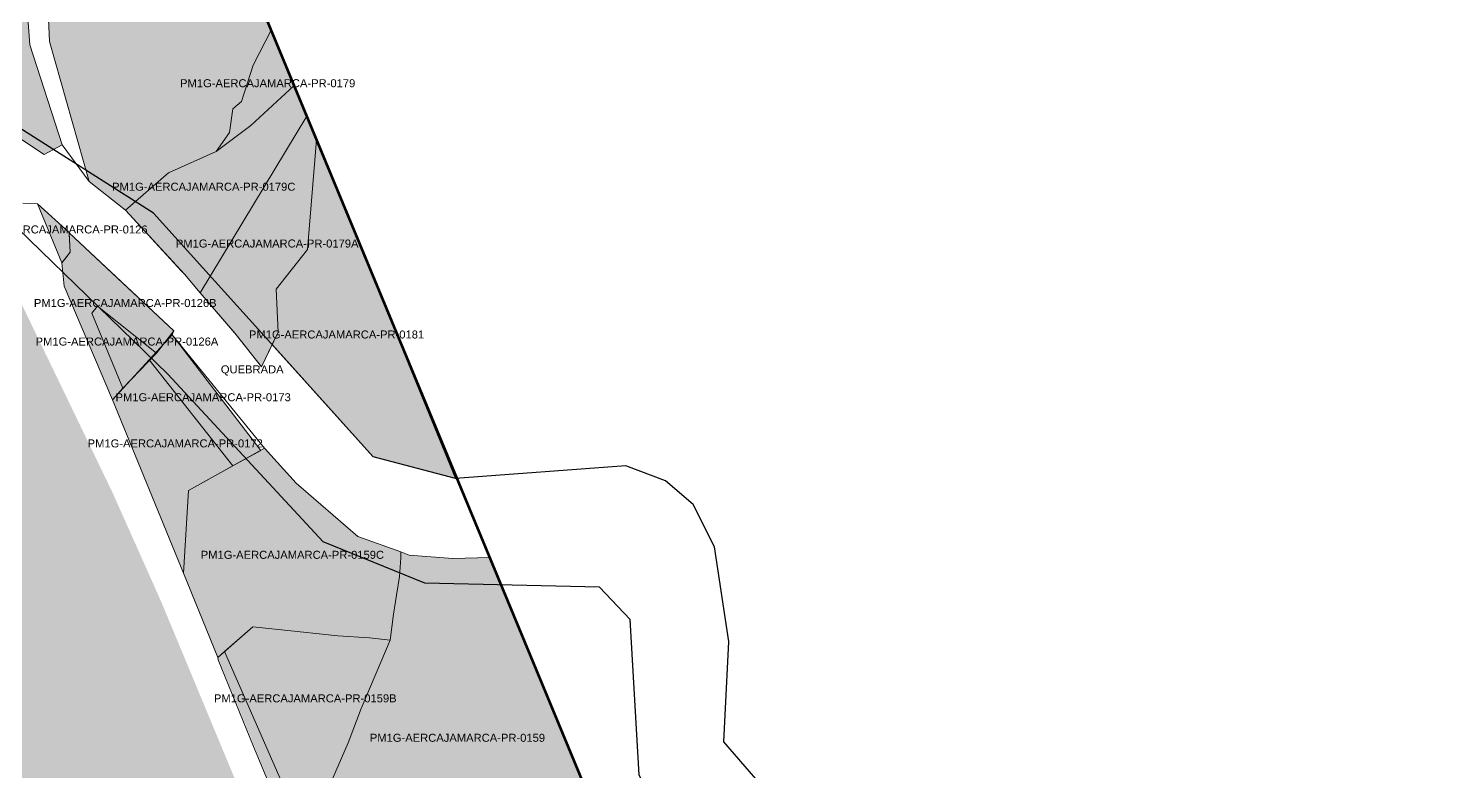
# Model space of a CAD drawing. Header units: inches. Extents: x 775566 to 778268, y 9208057 to 9211417.
# Drawn here: x 777735 to 778268, y 9209032 to 9209310 of the extents above; entities that cross this region are included whole.
import ezdxf
from ezdxf.enums import TextEntityAlignment as Align

# ---------------------------------------------------------------- set-up
doc = ezdxf.new("R2010")
doc.units = ezdxf.units.IN
doc.header["$MEASUREMENT"] = 0
doc.linetypes.add('DASHDOT', pattern=[1, 0.5, -0.25, 0, -0.25])
doc.layers.add('CAJAMARCA_ADQUIRIDOS', color=7, linetype='Continuous', lineweight=9, true_color=0xe2f2c9)
doc.layers.add('PROCESO_&_PENDIENTES', color=7, linetype='Continuous', lineweight=9, true_color=0xc5eefc)
doc.layers.add('CAJAMARCA_ADQUIRIDOSAnno', color=7, linetype='Continuous', true_color=0xafb304)
doc.layers.add('PROCESO__PENDIENTE_CAJAMARCA_UTMAnno', color=7, linetype='Continuous', true_color=0x2b1800)
doc.layers.add('HITOS', color=5, linetype='Continuous')
doc.layers.add('PMD-CAJAMARCA', color=212, linetype='Continuous')
doc.styles.add('Arial', font='arial.ttf')

msp = doc.modelspace()

# ---------------------------------------------------------------- hatches: boundary and pattern name
at = {"true_color": 0xadddf7}
h = msp.add_hatch(color=141, dxfattribs=at)
h.dxf.hatch_style = 1
h.paths.add_polyline_path([(777390.49, 9210055.28), (777432.41, 9210073.29), (777198.38, 9210587.33), (777187.56, 9210605.47), (777105.4, 9210785.4), (777059.97, 9210855.94), (776930, 9211169.4), (776852.44, 9211361.12), (776673.32, 9211286.79), (776765.26, 9211129.93), (776773.32, 9211117.95), (776942.38, 9210722.91), (777244.8, 9210012.11), (777262.42, 9209969.39), (777282.77, 9209919.54), (777207.42, 9209894.77), (777250.06, 9209800.66), (777221.8, 9209781.22), (777221.01, 9209760.81), (777205.62, 9209753.63), (777204.65, 9209752.16), (777231.39, 9209682.44), (777237.05, 9209679.41), (777241.97, 9209679.49), (777246.56, 9209677.91), (777249.26, 9209675.98), (777282.52, 9209647.92), (777293.72, 9209634.72), (777361.87, 9209558.32), (777370.39, 9209543.07), (777454.76, 9209481.52), (777458.61, 9209472.5), (777462.12, 9209467.53), (777463.33, 9209460.68), (777456.89, 9209452.18), (777474.05, 9209434.41), (777510.17, 9209349.95), (777516.01, 9209347.36), (777541.48, 9209322.34), (777544.17, 9209320.9), (777560.86, 9209295.15), (777537.54, 9209270.4), (777550.09, 9209240.92), (777553.15, 9209238.12), (777563.03, 9209239.38), (777593.22, 9209167.98), (777595.94, 9209159.44), (777696.28, 9208921.65), (777699.89, 9208910.23), (777701.28, 9208904.41), (777711.62, 9208851.33), (777720.63, 9208813.42), (777724.41, 9208798.87), (777726.36, 9208793.23), (777729.84, 9208788.63), (777735.44, 9208786.43), (777741.43, 9208786.58), (777747.32, 9208788.15), (777795.11, 9208805.7), (777867.21, 9208835.59), (777891.55, 9208847.3), (777895.6, 9208851.69), (777898.19, 9208856.93), (777899.3, 9208862.81), (777899.01, 9208868.76), (777897.07, 9208874.42), (777892.6, 9208881.93), (777881.24, 9208899.7), (777845.62, 9208951.56), (777839.03, 9208965.06), (777784.89, 9209095.29), (777766.54, 9209136.41), (777720.91, 9209231), (777688.48, 9209311.84), (777605.97, 9209508.14), (777612.99, 9209517.89)])
h = msp.add_hatch(color=103)
h.dxf.hatch_style = 1
h.paths.add_polyline_path([(777754.88, 9209403.57), (777767.64, 9209397.78), (777795.14, 9209383.98), (777825.98, 9209309.61), (777819.31, 9209296.42), (777814.87, 9209282.92), (777811.59, 9209280.12), (777810.43, 9209271.23), (777805.44, 9209264.17), (777787.59, 9209256.14), (777771.43, 9209242.11), (777757.85, 9209252.89), (777742.99, 9209305.3), (777742.39, 9209316.68), (777743.38, 9209326.61), (777749.04, 9209335.05), (777753.7, 9209336.14), (777761.6, 9209326.73), (777768, 9209327.88), (777769.62, 9209331.58), (777767.03, 9209345.23), (777761.82, 9209353.53), (777755.4, 9209363.43), (777750.51, 9209371.95), (777747.09, 9209377.72), (777746.48, 9209385.22)])
h = msp.add_hatch(color=103)
h.dxf.hatch_style = 1
h.paths.add_polyline_path([(777734.26, 9209322.84), (777705.26, 9209310.85), (777705.26, 9209310.85), (777734.26, 9209322.84), (777736.59, 9209329.05), (777744.76, 9209341.24), (777747.91, 9209341.98), (777744.68, 9209361.91), (777693.86, 9209338.65), (777705.26, 9209310.85), (777734.26, 9209322.84), (777734.26, 9209322.84), (777705.26, 9209310.85), (777718.91, 9209277.52), (777724.06, 9209274.14), (777740.98, 9209263.02), (777747.67, 9209266.57), (777735.59, 9209304.06)])
h.paths.add_polyline_path([(777679.76, 9209360.29), (777746.98, 9209360.29), (777746.98, 9209364.94), (777679.76, 9209364.94)], flags=9)
h.paths.add_polyline_path([(777692.11, 9209292.92), (777759.34, 9209292.92), (777759.34, 9209297.57), (777692.11, 9209297.57)], flags=9)
h.paths.add_polyline_path([(777684.41, 9209335.45), (777751.63, 9209335.45), (777751.63, 9209340.11), (777684.41, 9209340.11)], flags=9)
h = msp.add_hatch(color=51)
h.dxf.hatch_style = 1
h.paths.add_polyline_path([(777825.98, 9209309.61), (777834.58, 9209288.88), (777818.44, 9209273.84), (777805.44, 9209264.17), (777810.43, 9209271.23), (777811.59, 9209280.12), (777814.87, 9209282.92), (777819.31, 9209296.42)])
h = msp.add_hatch(color=51)
h.dxf.hatch_style = 1
h.paths.add_polyline_path([(777834.58, 9209288.88), (777839.37, 9209277.33), (777799.43, 9209211.24), (777793.53, 9209218.13), (777771.43, 9209242.11), (777787.59, 9209256.14), (777805.44, 9209264.17), (777818.44, 9209273.84)])
h = msp.add_hatch(color=51)
h.dxf.hatch_style = 1
h.paths.add_polyline_path([(777839.37, 9209277.33), (777843.03, 9209268.49), (777839.63, 9209227.37), (777827.86, 9209212.56), (777828.68, 9209196.5), (777822.44, 9209183.52), (777813.05, 9209195.35), (777799.43, 9209211.24)])
h = msp.add_hatch(color=51)
h.dxf.hatch_style = 1
h.paths.add_polyline_path([(777843.03, 9209268.49), (777839.63, 9209227.37), (777827.86, 9209212.56), (777828.68, 9209196.5), (777826.43, 9209191.81), (777827.07, 9209191.1), (777864.25, 9209149.72), (777895.07, 9209141.61)])
h.paths.add_polyline_path([(777789.49, 9209227.32), (777859.52, 9209227.32), (777859.52, 9209231.98), (777789.49, 9209231.98)], flags=9)
h.paths.add_polyline_path([(777816.91, 9209193.24), (777884.14, 9209193.24), (777884.14, 9209197.9), (777816.91, 9209197.9)], flags=9)
h = msp.add_hatch(color=51)
h.dxf.hatch_style = 1
h.paths.add_polyline_path([(777750.29, 9209233.72), (777750.27, 9209233.8), (777738.45, 9209244.59), (777747.62, 9209222.48), (777749.16, 9209224.45), (777750.7, 9209226.41)])
h.paths.add_polyline_path([(777713.25, 9209232.59), (777780.47, 9209232.59), (777780.47, 9209237.24), (777713.25, 9209237.24)], flags=9)
h = msp.add_hatch(color=51)
h.dxf.hatch_style = 1
h.paths.add_polyline_path([(777750.29, 9209233.72), (777750.37, 9209233.35), (777750.7, 9209226.41), (777750.7, 9209226.41), (777749.16, 9209224.45), (777747.62, 9209222.48), (777747.96, 9209218.89), (777761.69, 9209205.56), (777782.73, 9209188.76), (777785.37, 9209191.61), (777789.48, 9209196.9)])
h.paths.add_polyline_path([(777758.78, 9209203.58), (777760.94, 9209206.29), (777747.96, 9209218.89), (777748.46, 9209213.69), (777766.49, 9209171.1), (777770.42, 9209175.51)])
h.paths.add_polyline_path([(777713.25, 9209232.59), (777780.47, 9209232.59), (777780.47, 9209237.24), (777713.25, 9209237.24)], flags=9)
h.paths.add_polyline_path([(777736.96, 9209190.6), (777806.99, 9209190.6), (777806.99, 9209195.26), (777736.96, 9209195.26)], flags=9)
h.paths.add_polyline_path([(777736.32, 9209205.05), (777806.34, 9209205.05), (777806.34, 9209209.7), (777736.32, 9209209.7)], flags=9)
h.paths.add_polyline_path([(777766.91, 9209169.73), (777834.14, 9209169.73), (777834.14, 9209174.39), (777766.91, 9209174.39)], flags=9)
h = msp.add_hatch(color=51)
h.dxf.hatch_style = 1
h.paths.add_polyline_path([(777780.32, 9209186.14), (777780.97, 9209186.84), (777761.69, 9209205.56), (777760.88, 9209206.21), (777758.78, 9209203.58), (777770.42, 9209175.51), (777773.26, 9209178.46)])
h.paths.add_polyline_path([(777761.69, 9209205.56), (777780.97, 9209186.84), (777782.73, 9209188.76)])
h.paths.add_polyline_path([(777736.96, 9209190.6), (777806.99, 9209190.6), (777806.99, 9209195.26), (777736.96, 9209195.26)], flags=9)
h.paths.add_polyline_path([(777736.32, 9209205.05), (777806.34, 9209205.05), (777806.34, 9209209.7), (777736.32, 9209209.7)], flags=9)
h = msp.add_hatch(color=103)
h.dxf.hatch_style = 1
h.paths.add_polyline_path([(777780.32, 9209186.14), (777788.9, 9209195.46), (777822.13, 9209152.17), (777811.62, 9209146.38)])
h = msp.add_hatch(color=103)
h.dxf.hatch_style = 1
h.paths.add_polyline_path([(777766.49, 9209171.1), (777780.32, 9209186.14), (777811.62, 9209146.38), (777794.99, 9209137.19), (777793.11, 9209106.16)])
h = msp.add_hatch(color=51)
h.dxf.hatch_style = 1
h.paths.add_polyline_path([(777794.99, 9209137.19), (777823.56, 9209152.97), (777835.43, 9209139.85), (777858.5, 9209119.96), (777874.57, 9209114.13), (777874.62, 9209111.88), (777874.09, 9209104.9), (777872.96, 9209097.94), (777871.81, 9209090.78), (777870.64, 9209081.02), (777862.87, 9209081.97), (777851, 9209082.69), (777829.86, 9209084.89), (777819.11, 9209086.1), (777806.05, 9209074.6), (777793.11, 9209106.16)])
h = msp.add_hatch(color=51)
h.dxf.hatch_style = 1
h.paths.add_polyline_path([(777874.57, 9209114.13), (777877.76, 9209112.97), (777894.06, 9209111.7), (777907.91, 9209112.06), (777948.61, 9209013.92), (777944.72, 9209004.21), (777929.36, 9208970.03), (777906.73, 9208985.99), (777865.98, 9209013.75), (777847.8, 9209026.19), (777854.92, 9209042.58), (777859.76, 9209055.46), (777870.64, 9209081.02), (777871.81, 9209090.78), (777872.96, 9209097.94), (777874.09, 9209104.9), (777874.62, 9209111.88)])
h = msp.add_hatch(color=103)
h.dxf.hatch_style = 1
h.paths.add_polyline_path([(777808.5, 9209076.76), (777819.11, 9209086.1), (777829.86, 9209084.89), (777851, 9209082.69), (777862.87, 9209081.97), (777870.64, 9209081.02), (777859.76, 9209055.46), (777854.92, 9209042.58), (777847.8, 9209026.19), (777849.99, 9209024.7), (777838.07, 9209009.28)])
h = msp.add_hatch(color=51)
h.dxf.hatch_style = 1
h.paths.add_polyline_path([(777838.07, 9209009.28), (777808.5, 9209076.76), (777806.05, 9209074.6), (777865.09, 9208930.53), (777874.38, 9208934.33), (777873.98, 9208934.89), (777872.38, 9208933.87), (777846, 9208990.21)])
edge = h.paths.add_edge_path()
edge.add_line((777874.38, 9208934.33), (777885.53, 9208918.56))
edge.add_line((777885.53, 9208918.56), (777886.7, 9208917.73))
edge.add_line((777886.7, 9208917.73), (777903.78, 9208894.83))
edge.add_line((777903.78, 9208894.83), (777908.37, 9208885.53))
edge.add_line((777908.37, 9208885.53), (777917.62, 9208870.9))
edge.add_arc((777887.87, 9208856.47), 33.06, -7.3317, 25.8654, ccw=False)
edge.add_line((777920.66, 9208852.25), (777874.38, 9208934.33))
edge = h.paths.add_edge_path()
edge.add_line((777737.57, 9208770.19), (777918.66, 9208844.41))
edge.add_arc((777887.87, 9208856.47), 33.06, 311.3087, 338.6039, ccw=False)
edge.add_line((777909.7, 9208831.64), (777904.63, 9208828.44))
edge.add_line((777904.63, 9208828.44), (777871.87, 9208815.81))
edge.add_line((777871.87, 9208815.81), (777835.05, 9208800.15))
edge.add_line((777835.05, 9208800.15), (777812.12, 9208790.21))
edge.add_line((777812.12, 9208790.21), (777802.79, 9208786.16))
edge.add_line((777802.79, 9208786.16), (777762.08, 9208768.6))
edge.add_arc((777751.75, 9208799.04), 32.15, 243.8266, 288.7484, ccw=False)
edge = h.paths.add_edge_path()
edge.add_line((777708.1, 9208860.67), (777709.01, 9208861.58))
edge.add_line((777709.01, 9208861.58), (777733.02, 9208772.91))
edge.add_arc((777751.75, 9208799.04), 32.15, 192.9029, 234.3788, ccw=False)
edge.add_line((777720.41, 9208791.86), (777719.98, 9208794.08))
edge.add_line((777719.98, 9208794.08), (777717.79, 9208805.5))
edge.add_line((777717.79, 9208805.5), (777715.76, 9208816.95))
edge.add_line((777715.76, 9208816.95), (777713.74, 9208828.4))
edge.add_line((777713.74, 9208828.4), (777711.11, 9208843.58))
edge.add_line((777711.11, 9208843.58), (777711.11, 9208843.57))
edge.add_line((777711.11, 9208843.57), (777710.47, 9208847.32))
edge.add_line((777710.47, 9208847.32), (777709.79, 9208851.26))
edge.add_line((777709.79, 9208851.26), (777709.15, 9208855))
edge.add_line((777709.15, 9208855), (777709.1, 9208854.95))
edge.add_line((777709.1, 9208854.95), (777708.1, 9208860.67))
h.paths.add_polyline_path([(777698.27, 9208907.38), (777700.6, 9208909.29), (777717.05, 9208869.85), (777707.8, 9208866.06), (777705.94, 9208873.7), (777700.31, 9208896.14)])

# ---------------------------------------------------------------- linework, layer by layer
at = {"layer": 'CAJAMARCA_ADQUIRIDOS', "color": 3}
msp.add_polyline3d([(777795.14, 9209383.98, 0), (777825.98, 9209309.61, 0), (777819.31, 9209296.42, 0), (777814.87, 9209282.92, 0), (777811.59, 9209280.12, 0), (777810.43, 9209271.23, 0), (777805.44, 9209264.17, 0), (777787.59, 9209256.14, 0), (777771.43, 9209242.11, 0), (777757.85, 9209252.89, 0), (777742.99, 9209305.3, 0), (777742.39, 9209316.68, 0)], dxfattribs=at)
for points in [[(777705.26, 9209310.85, 0), (777734.26, 9209322.84, 0), (777735.59, 9209304.06, 0), (777747.67, 9209266.57, 0), (777740.98, 9209263.02, 0), (777718.91, 9209277.52, 0)], [(777780.32, 9209186.14, 0), (777788.9, 9209195.46, 0), (777822.13, 9209152.17, 0), (777811.62, 9209146.38, 0)], [(777766.49, 9209171.1, 0), (777780.32, 9209186.14, 0), (777811.62, 9209146.38, 0), (777794.99, 9209137.19, 0), (777793.11, 9209106.16, 0)], [(777808.5, 9209076.76, 0), (777819.11, 9209086.1, 0), (777829.86, 9209084.89, 0), (777851, 9209082.69, 0), (777862.87, 9209081.97, 0), (777870.64, 9209081.02, 0), (777859.76, 9209055.46, 0), (777854.92, 9209042.58, 0), (777847.8, 9209026.19, 0), (777849.99, 9209024.7, 0), (777838.07, 9209009.28, 0)]]:
    msp.add_polyline3d(points, close=True, dxfattribs=at)
at = {"layer": 'HITOS'}
for points in [[(778002.7, 9208815.64), (777998.1, 9208829.8), (778032, 9208884.02), (778041.37, 9208938.26), (778026.05, 9209002.19), (778017.21, 9209018.06), (777995.63, 9209042.97), (777997.51, 9209080.58), (777992.2, 9209116), (777984.17, 9209131.94), (777973.78, 9209140.71), (777958.98, 9209146.36), (777895.07, 9209141.61), (777864.25, 9209149.72), (777827.07, 9209191.1), (777781.88, 9209241.08), (777716.96, 9209282.29), (777492, 9209456)], [(778002.7, 9208815.64), (777998.1, 9208829.8), (778032, 9208884.02), (778041.37, 9208938.26), (778026.05, 9209002.19), (778017.21, 9209018.06), (777995.63, 9209042.97), (777997.51, 9209080.58), (777992.2, 9209116), (777984.17, 9209131.94), (777973.78, 9209140.71), (777958.98, 9209146.36), (777895.07, 9209141.61), (777864.25, 9209149.72), (777827.07, 9209191.1), (777781.88, 9209241.08), (777716.96, 9209282.29), (777492, 9209456)], [(777956.6, 9208809.06), (777964.81, 9208837.25), (778006.69, 9208902.29), (778010.81, 9208931.88), (777999.35, 9208974.76), (777984.32, 9209001.6), (777970.88, 9209014.91), (777963.94, 9209030.65), (777960.57, 9209088.77), (777949.02, 9209100.97), (777883.62, 9209102.48), (777845.51, 9209117.94), (777787.29, 9209180.7), (777731.02, 9209235.34), (777484.7, 9209421.16)], [(777956.6, 9208809.06), (777964.81, 9208837.25), (778006.69, 9208902.29), (778010.81, 9208931.88), (777999.35, 9208974.76), (777984.32, 9209001.6), (777970.88, 9209014.91), (777963.94, 9209030.65), (777960.57, 9209088.77), (777949.02, 9209100.97), (777883.62, 9209102.48), (777845.51, 9209117.94), (777787.29, 9209180.7), (777731.02, 9209235.34), (777484.7, 9209421.16)]]:
    msp.add_lwpolyline(points, dxfattribs=at)
at = {"layer": 'PMD-CAJAMARCA', "color": 1, "linetype": 'DASHDOT', "lineweight": 18, "true_color": 0xff0000, "const_width": 1}
msp.add_lwpolyline([(777338.18, 9209492.7), (777483.92, 9209141.08), (777483, 9209136.44), (777487.42, 9209132.64), (777933.13, 9208057.32), (777973.04, 9208076.83), (778033.4, 9208103.2), (778062.46, 9208120.98), (778098.65, 9208138.96), (778168.86, 9208179.33), (778226.82, 9208208.5), (778244.84, 9208220.61), (778266.89, 9208240.35), (778267.48, 9208245.02), (776952.29, 9211416.36)], dxfattribs=at)
at = {"layer": 'PROCESO_&_PENDIENTES', "color": 250}
for points in [[(777825.98, 9209309.61), (777834.58, 9209288.88), (777818.44, 9209273.84), (777805.44, 9209264.17), (777810.43, 9209271.23), (777811.59, 9209280.12), (777814.87, 9209282.92), (777819.31, 9209296.42)], [(777834.58, 9209288.88), (777839.37, 9209277.33), (777799.43, 9209211.24), (777793.53, 9209218.13), (777771.43, 9209242.11), (777787.59, 9209256.14), (777805.44, 9209264.17), (777818.44, 9209273.84)], [(777839.37, 9209277.33), (777843.03, 9209268.49), (777839.63, 9209227.37), (777827.86, 9209212.56), (777828.68, 9209196.5), (777822.44, 9209183.52), (777813.05, 9209195.35), (777799.43, 9209211.24)], [(777843.03, 9209268.49), (777895.07, 9209141.61), (777864.25, 9209149.72), (777826.43, 9209191.81), (777828.68, 9209196.5), (777827.86, 9209212.56), (777839.63, 9209227.37)], [(777738.45, 9209244.59), (777750.27, 9209233.8), (777750.37, 9209233.35), (777750.7, 9209226.41), (777747.62, 9209222.48)], [(777749.16, 9209224.45), (777750.7, 9209226.41), (777750.29, 9209233.72), (777789.48, 9209196.9), (777782.99, 9209188.55), (777760.88, 9209206.21), (777758.78, 9209203.58), (777770.42, 9209175.51), (777766.49, 9209171.1), (777748.46, 9209213.69), (777747.62, 9209222.48)], [(777758.78, 9209203.58), (777760.88, 9209206.21), (777782.99, 9209188.55), (777770.42, 9209175.51)], [(777794.99, 9209137.19), (777823.56, 9209152.97), (777835.43, 9209139.85), (777858.5, 9209119.96), (777874.57, 9209114.13), (777874.62, 9209111.88), (777874.09, 9209104.9), (777872.96, 9209097.94), (777871.81, 9209090.78), (777870.64, 9209081.02), (777862.87, 9209081.97), (777851, 9209082.69), (777829.86, 9209084.89), (777819.11, 9209086.1), (777806.05, 9209074.6), (777793.11, 9209106.16)], [(777907.91, 9209112.06), (777948.61, 9209013.92), (777947.71, 9209011.68), (777944.72, 9209004.21), (777929.36, 9208970.03), (777906.73, 9208985.99), (777865.98, 9209013.75), (777849.99, 9209024.7), (777847.8, 9209026.19), (777854.92, 9209042.58), (777859.76, 9209055.46), (777870.64, 9209081.02), (777871.81, 9209090.78), (777872.96, 9209097.94), (777874.09, 9209104.9), (777874.62, 9209111.88), (777874.57, 9209114.13), (777877.76, 9209112.97), (777894.06, 9209111.7)], [(777838.07, 9209009.28), (777846, 9208990.21), (777872.38, 9208933.87), (777873.98, 9208934.89), (777874.38, 9208934.33), (777865.16, 9208930.53), (777859.72, 9208943.2), (777853.49, 9208958.61), (777833.88, 9209006.51), (777819.43, 9209041.22), (777806.2, 9209073.74), (777806.05, 9209074.6), (777808.5, 9209076.76)]]:
    msp.add_lwpolyline(points, close=True, dxfattribs=at)
msp.add_lwpolyline([(777724.06, 9209274.14), (777740.98, 9209263.02), (777747.67, 9209266.57), (777757.85, 9209252.89), (777771.43, 9209242.11), (777792.47, 9209219.28), (777793.53, 9209218.13), (777799.43, 9209211.24), (777812.51, 9209195.99), (777822.44, 9209183.52), (777826.43, 9209191.81), (777864.25, 9209149.72), (777895.07, 9209141.61), (777895.74, 9209141.47), (777903.2, 9209123.47), (777905.78, 9209117.25), (777907.91, 9209112.06), (777894.06, 9209111.7), (777877.76, 9209112.97), (777874.57, 9209114.13), (777858.5, 9209119.96), (777835.43, 9209139.85), (777823.56, 9209152.97), (777788.9, 9209195.46), (777789.48, 9209196.9), (777770.42, 9209214.81), (777750.29, 9209233.72), (777750.27, 9209233.8), (777738.45, 9209244.59), (777732.9, 9209244.81)], dxfattribs=at)

# ---------------------------------------------------------------- texts
at = {"layer": 'CAJAMARCA_ADQUIRIDOSAnno', "color": 5, "style": 'Arial'}
for s, p in [('PM1G-AERCAJAMARCA-PR-0173', (777800.53, 9209169.67)), ('PM1G-AERCAJAMARCA-PR-0172', (777790.07, 9209152.38)), ('PM1G-AERCAJAMARCA-PR-0159B', (777838.79, 9209056.87))]:
    msp.add_text(s, height=3, dxfattribs=at).set_placement(p, align=Align.BOTTOM_CENTER)
at = {"layer": 'PROCESO__PENDIENTE_CAJAMARCA_UTMAnno', "color": 1, "true_color": 0xff0000, "style": 'Arial'}
for s, p in [('PM1G-AERCAJAMARCA-PR-0179', (777824.7, 9209287.31)), ('PM1G-AERCAJAMARCA-PR-0179C', (777800.75, 9209248.54)), ('PM1G-AERCAJAMARCA-PR-0126', (777746.86, 9209232.53)), ('PM1G-AERCAJAMARCA-PR-0179A', (777824.51, 9209227.26)), ('PM1G-AERCAJAMARCA-PR-0126B', (777771.33, 9209204.98)), ('PM1G-AERCAJAMARCA-PR-0126A', (777771.97, 9209190.54)), ('PM1G-AERCAJAMARCA-PR-0181', (777850.52, 9209193.18)), ('QUEBRADA', (777818.91, 9209180.11)), ('PM1G-AERCAJAMARCA-PR-0159C', (777833.97, 9209110.64)), ('PM1G-AERCAJAMARCA-PR-0159', (777895.82, 9209042.1))]:
    msp.add_text(s, height=3, dxfattribs=at).set_placement(p, align=Align.BOTTOM_CENTER)

doc.saveas('drawing.dxf')
